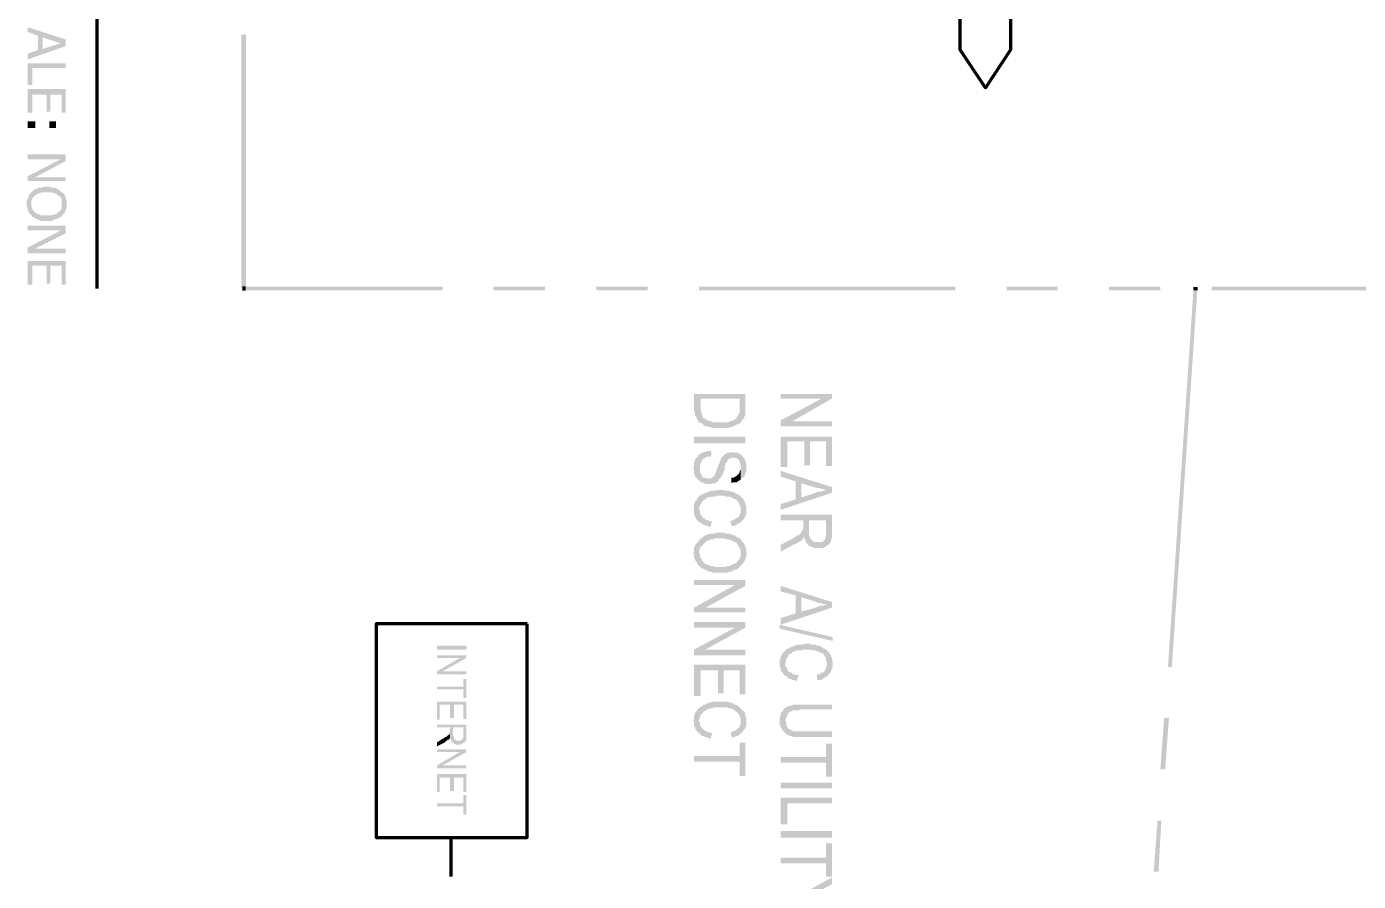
# Model space of a CAD drawing. Header units: inches. Extents: x -186 to 186, y -282 to 282.
# Drawn here: x 85 to 136.9, y -0.9 to 32.5 of the extents above; entities that cross this region are included whole.
import ezdxf

# ---------------------------------------------------------------- set-up
doc = ezdxf.new("R2010")
doc.units = ezdxf.units.IN
doc.header["$MEASUREMENT"] = 0
doc.layers.add('H', color=7, linetype='CONTINUOUS', lineweight=100)
doc.layers.add('P', color=250, linetype='CONTINUOUS', lineweight=100)

msp = doc.modelspace()

# ---------------------------------------------------------------- hatches: boundary and pattern name
at = {"layer": 'H', "linetype": 'Continuous'}
for points in [[(86.481, 31.704), (86.481, 31.963), (85, 32.444), (85, 32.259), (85.407, 32.111), (85.407, 31.556), (85.593, 32.037), (86.296, 31.815)], [(86.481, 31.704), (86.296, 31.815), (85.593, 31.593), (85.593, 32.037), (85.407, 31.556), (85, 31.407), (85, 31.185)], [(93.333, 22.259), (93.519, 22.259), (93.333, 32.148)], [(93.519, 22.259), (93.333, 32.148), (93.519, 32.148)], [(86.481, 30.852), (86.481, 31.037), (85, 31.037), (85, 30.185), (85.185, 30.185), (85.185, 30.852)], [(86.481, 29.111), (86.481, 30.037), (85, 30.037), (85, 29.111), (85.185, 29.111), (85.185, 29.815), (85.741, 29.815), (85.741, 29.148), (85.889, 29.148), (85.889, 29.815), (86.333, 29.815), (86.333, 29.111)], [(85, 28.519), (85.296, 28.519), (85.296, 28.778), (85, 28.778)], [(85.852, 28.519), (86.111, 28.519), (86.111, 28.778), (85.852, 28.778)], [(86.481, 27.222), (86.481, 27.481), (85, 27.481), (85, 27.296), (86.296, 27.296)], [(86.481, 27.222), (86.296, 27.296), (85, 26.63), (85.296, 26.593)], [(86.481, 26.444), (86.481, 26.593), (85.296, 26.593), (85, 26.63), (85, 26.444)], [(86.37, 25.111), (86.333, 25.556), (86.333, 25.481), (86.333, 25.444), (86.333, 25.407), (86.333, 25.37), (86.296, 25.333), (86.296, 25.296), (86.259, 25.296), (86.222, 25.259), (86.185, 25.222), (86.148, 25.185), (86.111, 25.148), (86.037, 25.148), (86, 25.148), (85.963, 25.111), (85.926, 25.111), (85.778, 25.111), (85.741, 25.111), (85.704, 25.111), (85.556, 25.111), (85.519, 25.111), (85.481, 25.148), (85.444, 25.148), (85.407, 25.148), (85.37, 25.185), (85.333, 25.185), (85.296, 25.222), (85.259, 25.259), (85.222, 25.296), (85.185, 25.333), (85.185, 25.37), (85.185, 25.407), (85.148, 25.444), (85.148, 25.481), (85.148, 25.556), (85.148, 26), (85.111, 25.963), (85.074, 25.926), (85.037, 25.889), (85.037, 25.852), (85.037, 25.815), (85, 25.815), (85, 25.778), (85, 25.704), (84.963, 25.667), (84.963, 25.444), (85, 25.407), (85, 25.37), (85, 25.333), (85, 25.296), (85.037, 25.259), (85.037, 25.222), (85.074, 25.185), (85.111, 25.148), (85.148, 25.111), (85.185, 25.074), (85.185, 25.037), (85.222, 25.037), (85.259, 25), (85.296, 25), (85.333, 24.963), (85.37, 24.963), (85.407, 24.926), (85.444, 24.926), (85.481, 24.926), (85.519, 24.889), (85.556, 24.889), (85.63, 24.889), (85.852, 24.889), (85.889, 24.889), (85.963, 24.889), (86, 24.926), (86.037, 24.926), (86.074, 24.963), (86.111, 24.963), (86.148, 24.963), (86.185, 25), (86.222, 25), (86.259, 25.037), (86.296, 25.037), (86.333, 25.074)], [(86.519, 25.556), (86.519, 25.667), (86.519, 25.704), (86.481, 25.741), (86.481, 25.778), (86.481, 25.815), (86.481, 25.852), (86.444, 25.889), (86.407, 25.963), (86.333, 26), (86.333, 26.037), (86.296, 26.037), (86.259, 26.074), (86.222, 26.111), (86.185, 26.111), (86.148, 26.148), (86.111, 26.148), (86.074, 26.185), (86.037, 26.185), (86, 26.185), (85.963, 26.185), (85.926, 26.185), (85.889, 26.222), (85.63, 26.222), (85.556, 26.185), (85.519, 26.185), (85.481, 26.185), (85.444, 26.185), (85.407, 26.185), (85.37, 26.148), (85.333, 26.148), (85.296, 26.111), (85.259, 26.111), (85.222, 26.074), (85.185, 26.037), (85.148, 26), (85.148, 25.556), (85.148, 25.667), (85.148, 25.704), (85.185, 25.741), (85.185, 25.778), (85.222, 25.815), (85.259, 25.852), (85.296, 25.889), (85.333, 25.889), (85.333, 25.926), (85.37, 25.926), (85.407, 25.963), (85.444, 25.963), (85.481, 25.963), (85.519, 26), (85.556, 26), (85.593, 26), (85.704, 26), (85.741, 26), (85.778, 26), (85.815, 26), (85.889, 26), (85.926, 26), (85.963, 26), (86, 25.963), (86.037, 25.963), (86.111, 25.963), (86.148, 25.926), (86.185, 25.889), (86.222, 25.852), (86.259, 25.852), (86.296, 25.815), (86.296, 25.778), (86.333, 25.741), (86.333, 25.704), (86.333, 25.667), (86.333, 25.63), (86.333, 25.556), (86.37, 25.111), (86.37, 25.148), (86.407, 25.185), (86.444, 25.185), (86.444, 25.222), (86.481, 25.296), (86.481, 25.333), (86.519, 25.37), (86.519, 25.444), (86.519, 25.519)], [(86.481, 24.407), (86.481, 24.704), (85, 24.704), (85, 24.519), (86.296, 24.519)], [(86.481, 24.407), (86.296, 24.519), (85, 23.852), (85.296, 23.815)], [(86.481, 23.63), (86.481, 23.815), (85.296, 23.815), (85, 23.852), (85, 23.63)], [(86.481, 22.407), (86.481, 23.333), (85, 23.333), (85, 22.407), (85.185, 22.407), (85.185, 23.148), (85.741, 23.148), (85.741, 22.444), (85.889, 22.444), (85.889, 23.148), (86.333, 23.148), (86.333, 22.407)], [(101.185, 22.185), (101.185, 22.333), (93.444, 22.185)], [(101.185, 22.333), (93.444, 22.185), (93.444, 22.333)], [(105.185, 22.185), (105.185, 22.333), (103.185, 22.185)], [(105.185, 22.333), (103.185, 22.185), (103.185, 22.333)], [(109.185, 22.185), (109.185, 22.333), (107.185, 22.185)], [(109.185, 22.333), (107.185, 22.185), (107.185, 22.333)], [(121.185, 22.185), (121.185, 22.333), (111.185, 22.185)], [(121.185, 22.333), (111.185, 22.185), (111.185, 22.333)], [(125.185, 22.185), (125.185, 22.333), (123.185, 22.185)], [(125.185, 22.333), (123.185, 22.185), (123.185, 22.333)], [(129.185, 22.185), (129.185, 22.333), (127.185, 22.185)], [(129.185, 22.333), (127.185, 22.185), (127.185, 22.333)], [(129.481, 7.519), (129.63, 7.481), (130.481, 22.259)], [(129.63, 7.481), (130.481, 22.259), (130.63, 22.259)], [(141.185, 22.185), (141.185, 22.333), (131.185, 22.185)], [(141.185, 22.333), (131.185, 22.185), (131.185, 22.333)], [(113, 17.593), (113, 18.148), (111, 18.148), (111, 17.481), (111.037, 17.407), (111.037, 17.333), (111.037, 17.296), (111.074, 17.259), (111.111, 17.185), (111.111, 17.148), (111.148, 17.148), (111.148, 17.111), (111.185, 17.037), (111.222, 17.037), (111.259, 17.963), (112.778, 17.963), (112.778, 17.593), (112.815, 17.037), (112.852, 17.111), (112.889, 17.148), (112.926, 17.185), (112.963, 17.222), (112.963, 17.296), (113, 17.296), (113, 17.37), (113, 17.407), (113, 17.481), (113, 17.519)], [(112.815, 17.037), (112.778, 17.593), (112.778, 17.519), (112.778, 17.481), (112.778, 17.407), (112.741, 17.37), (112.741, 17.333), (112.704, 17.296), (112.667, 17.259), (112.667, 17.222), (112.63, 17.185), (112.519, 17.111), (112.481, 17.111), (112.444, 17.074), (112.37, 17.074), (112.333, 17.037), (112.296, 17.037), (112.222, 17.037), (112.111, 17.037), (112.037, 17.037), (111.963, 17.037), (111.889, 17.037), (111.852, 17.037), (111.778, 17.037), (111.741, 17.037), (111.667, 17.074), (111.63, 17.074), (111.593, 17.111), (111.519, 17.111), (111.481, 17.148), (111.444, 17.185), (111.37, 17.185), (111.333, 17.222), (111.333, 17.296), (111.296, 17.333), (111.296, 17.37), (111.259, 17.481), (111.259, 17.963), (111.222, 17.037), (111.296, 17), (111.333, 16.963), (111.37, 16.926), (111.444, 16.889), (111.481, 16.889), (111.519, 16.889), (111.556, 16.852), (111.63, 16.852), (111.704, 16.815), (111.778, 16.815), (111.852, 16.815), (112.222, 16.815), (112.296, 16.815), (112.333, 16.815), (112.37, 16.852), (112.444, 16.852), (112.481, 16.852), (112.519, 16.889), (112.556, 16.889), (112.667, 16.963), (112.704, 16.963), (112.778, 17)], [(116.37, 17.963), (116.37, 18.148), (114.37, 18.148), (114.37, 17.963), (115.963, 17.963)], [(116.37, 17.963), (115.963, 17.963), (114.37, 17.111), (114.815, 17.074)], [(116.37, 16.889), (116.37, 17.074), (114.815, 17.074), (114.37, 17.111), (114.37, 16.889)], [(111, 16.222), (113, 16.222), (113, 16.481), (111, 16.481)], [(116.37, 15.333), (116.37, 16.481), (114.37, 16.481), (114.37, 15.296), (114.63, 15.296), (114.63, 16.296), (115.296, 16.296), (115.296, 15.37), (115.519, 15.37), (115.519, 16.296), (116.148, 16.296), (116.148, 15.333)], [(113.037, 15.296), (113.037, 15.37), (113.037, 15.444), (113, 15.481), (113, 15.556), (112.963, 15.593), (112.963, 15.63), (112.926, 15.667), (112.889, 15.704), (112.852, 15.778), (112.815, 15.778), (112.778, 15.815), (112.704, 15.852), (112.667, 15.852), (112.63, 15.852), (112.556, 15.852), (112.481, 15.889), (112.407, 15.852), (112.333, 15.852), (112.296, 15.852), (112.259, 15.815), (112.222, 15.815), (112.185, 15.778), (112.111, 15.704), (112.074, 15.667), (112.037, 15.63), (112.037, 15.556), (112, 15.519), (112, 15.481), (111.963, 15.407), (111.926, 15.333), (111.926, 15.296), (111.889, 15.222), (111.889, 15.185), (111.852, 15.111), (111.852, 15.074), (111.815, 15.037), (111.815, 15), (111.778, 14.963), (111.778, 14.926), (111.704, 14.889), (111.667, 14.852), (111.63, 14.852), (111.556, 14.852), (111.481, 14.852), (111.444, 14.852), (111.407, 14.889), (111.333, 14.889), (111.296, 14.963), (111.296, 15), (111.259, 15.037), (111.222, 15.074), (111.222, 15.148), (111.222, 15.185), (111.222, 15.259), (111.185, 15.778), (111.148, 15.741), (111.148, 15.704), (111.111, 15.667), (111.074, 15.63), (111.037, 15.593), (111.037, 15.556), (111, 15.481), (111, 15.444), (111, 15.37), (111, 15.333), (110.963, 15.259), (111, 15.185), (111, 15.148), (111, 15.074), (111, 15.037), (111.037, 14.963), (111.037, 14.926), (111.074, 14.889), (111.111, 14.852), (111.148, 14.815), (111.185, 14.778), (111.222, 14.741), (111.259, 14.704), (111.296, 14.704), (111.37, 14.667), (111.407, 14.667), (111.481, 14.63), (111.667, 14.63), (111.741, 14.667), (111.778, 14.667), (111.815, 14.667), (111.889, 14.704), (111.963, 14.778), (111.963, 14.815), (112, 14.852), (112.037, 14.889), (112.074, 14.926), (112.074, 14.963), (112.111, 15), (112.111, 15.037), (112.148, 15.074), (112.148, 15.148), (112.185, 15.185), (112.185, 15.296), (112.222, 15.37), (112.222, 15.444), (112.259, 15.481), (112.296, 15.519), (112.296, 15.556), (112.37, 15.63), (112.407, 15.63), (112.444, 15.667), (112.556, 15.667), (112.593, 15.667), (112.63, 15.63), (112.704, 15.63), (112.741, 15.556), (112.778, 15.519), (112.778, 15.481), (112.815, 15.37), (112.815, 15.296), (112.815, 14.815), (112.852, 14.852), (112.889, 14.889), (112.963, 14.926), (112.963, 14.963), (113, 15.037), (113, 15.074), (113.037, 15.111), (113.037, 15.185), (113.037, 15.222)], [(111.667, 15.741), (111.667, 15.926), (111.519, 15.926), (111.481, 15.926), (111.444, 15.889), (111.37, 15.889), (111.333, 15.852), (111.296, 15.852), (111.185, 15.778), (111.222, 15.259), (111.222, 15.296), (111.222, 15.333), (111.259, 15.444), (111.259, 15.481), (111.296, 15.481), (111.296, 15.556), (111.333, 15.593), (111.37, 15.63), (111.444, 15.667), (111.519, 15.704), (111.556, 15.704), (111.63, 15.704)], [(112.815, 14.815), (112.815, 15.296), (112.815, 15.259), (112.815, 15.185), (112.778, 15.148), (112.778, 15.111), (112.741, 15.037), (112.704, 15), (112.667, 14.963), (112.556, 14.889), (112.481, 14.889), (112.444, 14.889), (112.444, 14.667), (112.519, 14.704), (112.556, 14.704), (112.63, 14.704), (112.667, 14.704), (112.704, 14.741), (112.778, 14.778)], [(116.37, 14.296), (116.37, 14.519), (114.37, 15.148), (114.37, 14.926), (114.963, 14.741), (114.963, 14.037), (115.185, 14.667), (115.778, 14.481), (115.815, 14.481), (115.889, 14.481), (115.963, 14.444), (116, 14.444), (116.037, 14.444), (116.111, 14.407), (116.148, 14.407)], [(116.37, 14.296), (116.148, 14.407), (116.074, 14.37), (116.037, 14.37), (116, 14.37), (115.926, 14.333), (115.852, 14.333), (115.815, 14.333), (115.741, 14.296), (115.185, 14.111), (115.185, 14.667), (114.963, 14.037), (114.37, 13.852), (114.37, 13.63)], [(112.815, 14.148), (112.778, 14.185), (112.741, 14.222), (112.704, 14.222), (112.63, 14.259), (112.593, 14.296), (112.556, 14.296), (112.519, 14.333), (112.481, 14.333), (112.444, 14.333), (112.37, 14.37), (112.333, 14.37), (112.259, 14.37), (112.222, 14.37), (112.148, 14.407), (111.926, 14.407), (111.852, 14.37), (111.815, 14.37), (111.741, 14.37), (111.704, 14.37), (111.63, 14.37), (111.593, 14.333), (111.556, 14.333), (111.481, 14.296), (111.444, 14.296), (111.37, 14.259), (111.333, 14.222), (111.296, 14.222), (111.222, 14.185), (111.185, 14.148), (111.148, 14.111), (111.111, 14.074), (111.111, 14.037), (111.074, 14), (111.037, 13.963), (111.037, 13.926), (111, 13.852), (111, 13.815), (111, 13.778), (111, 13.704), (110.963, 13.63), (111, 13.593), (111, 13.519), (111, 13.481), (111, 13.444), (111.037, 13.37), (111.037, 13.333), (111.074, 13.296), (111.111, 13.222), (111.148, 13.185), (111.185, 13.148), (111.185, 13.667), (111.222, 13.778), (111.222, 13.815), (111.259, 13.852), (111.296, 13.926), (111.333, 13.963), (111.37, 14), (111.407, 14.037), (111.444, 14.037), (111.481, 14.074), (111.519, 14.111), (111.556, 14.111), (111.593, 14.111), (111.667, 14.148), (111.704, 14.148), (111.778, 14.148), (111.815, 14.148), (111.889, 14.185), (112.148, 14.185), (112.222, 14.148), (112.296, 14.148), (112.333, 14.148), (112.37, 14.148), (112.444, 14.111), (112.481, 14.111), (112.519, 14.074), (112.63, 14.037), (112.667, 14), (112.704, 13.963), (112.741, 13.889), (112.778, 13.852), (112.778, 13.815), (112.815, 13.741), (112.815, 13.667), (112.815, 13.63)], [(113.037, 13.63), (113.037, 13.704), (113.037, 13.778), (113, 13.815), (113, 13.852), (113, 13.926), (112.963, 13.963), (112.926, 14), (112.926, 14.037), (112.889, 14.074), (112.852, 14.111), (112.815, 14.148), (112.815, 13.63), (112.815, 13.556), (112.815, 13.519), (112.778, 13.444), (112.778, 13.407), (112.741, 13.37), (112.704, 13.333), (112.667, 13.296), (112.63, 13.296), (112.519, 13.222), (112.481, 13.222), (112.407, 13.185), (112.481, 12.963), (112.481, 13), (112.519, 13), (112.593, 13), (112.63, 13.037), (112.741, 13.111), (112.778, 13.111), (112.815, 13.148), (112.852, 13.185), (112.889, 13.222), (112.926, 13.259), (112.963, 13.296), (113, 13.37), (113, 13.407), (113.037, 13.444), (113.037, 13.519), (113.037, 13.556)], [(111.704, 13.185), (111.667, 13.185), (111.593, 13.185), (111.556, 13.222), (111.481, 13.222), (111.444, 13.259), (111.407, 13.296), (111.37, 13.296), (111.333, 13.333), (111.296, 13.407), (111.259, 13.444), (111.222, 13.481), (111.222, 13.519), (111.222, 13.593), (111.185, 13.667), (111.185, 13.148), (111.222, 13.148), (111.259, 13.111), (111.333, 13.074), (111.37, 13.037), (111.407, 13.037), (111.481, 13), (111.519, 13), (111.593, 12.963), (111.63, 12.963)], [(116.37, 12.704), (116.37, 13.444), (114.37, 13.444), (114.37, 13.222), (115.259, 13.222), (115.259, 12.963), (115.296, 12.593), (115.296, 12.556), (115.296, 12.519), (115.333, 12.481), (115.333, 12.407), (115.37, 12.37), (115.37, 12.333), (115.444, 12.296), (115.444, 12.259), (115.481, 12.222), (115.481, 13.222), (116.148, 13.222), (116.148, 12.704), (116.148, 12.222), (116.222, 12.259), (116.259, 12.296), (116.296, 12.333), (116.296, 12.37), (116.333, 12.37), (116.333, 12.444), (116.333, 12.481), (116.37, 12.519), (116.37, 12.63)], [(116.148, 12.222), (116.148, 12.704), (116.148, 12.63), (116.111, 12.519), (116.111, 12.481), (116.074, 12.444), (116.037, 12.407), (116, 12.37), (115.926, 12.37), (115.889, 12.37), (115.741, 12.37), (115.704, 12.37), (115.63, 12.407), (115.593, 12.444), (115.556, 12.481), (115.519, 12.519), (115.519, 12.556), (115.481, 12.63), (115.481, 13.222), (115.481, 12.222), (115.519, 12.222), (115.556, 12.185), (115.593, 12.185), (115.667, 12.148), (115.704, 12.148), (115.926, 12.148), (115.963, 12.148), (116.037, 12.148), (116.074, 12.185), (116.148, 12.185)], [(113.037, 11.963), (113.037, 12.037), (113.037, 12.111), (113, 12.148), (113, 12.222), (112.963, 12.259), (112.963, 12.296), (112.926, 12.333), (112.889, 12.37), (112.852, 12.444), (112.815, 12.481), (112.778, 12.519), (112.704, 12.556), (112.667, 12.556), (112.63, 12.593), (112.593, 12.63), (112.556, 12.63), (112.519, 12.667), (112.444, 12.667), (112.407, 12.704), (112.333, 12.704), (112.296, 12.704), (112.222, 12.704), (112.185, 12.741), (111.852, 12.741), (111.815, 12.704), (111.741, 12.704), (111.667, 12.704), (111.63, 12.704), (111.556, 12.667), (111.519, 12.667), (111.444, 12.63), (111.37, 12.593), (111.333, 12.556), (111.296, 12.519), (111.259, 12.519), (111.222, 12.481), (111.148, 12.37), (111.111, 12.333), (111.074, 12.296), (111.037, 12.259), (111.037, 12.222), (111, 12.185), (111, 12.111), (111, 12.074), (111, 12), (110.963, 11.963), (111, 11.926), (111, 11.815), (111, 11.778), (111.037, 11.704), (111.037, 11.667), (111.074, 11.63), (111.111, 11.556), (111.111, 11.519), (111.148, 11.481), (111.185, 11.444), (111.185, 12), (111.222, 12.111), (111.222, 12.148), (111.259, 12.185), (111.296, 12.222), (111.333, 12.259), (111.37, 12.296), (111.407, 12.333), (111.444, 12.37), (111.481, 12.407), (111.519, 12.444), (111.556, 12.444), (111.63, 12.481), (111.667, 12.481), (111.741, 12.481), (111.778, 12.519), (111.926, 12.519), (112, 12.519), (112.037, 12.519), (112.185, 12.519), (112.222, 12.481), (112.296, 12.481), (112.37, 12.481), (112.407, 12.444), (112.444, 12.444), (112.481, 12.444), (112.519, 12.407), (112.556, 12.37), (112.63, 12.37), (112.704, 12.259), (112.741, 12.185), (112.778, 12.148), (112.778, 12.111), (112.815, 12.074), (112.815, 11.444), (112.889, 11.519), (112.926, 11.556), (112.926, 11.593), (112.963, 11.63), (113, 11.667), (113, 11.741), (113.037, 11.778), (113.037, 11.852), (113.037, 11.889)], [(115.296, 12.593), (115.259, 12.963), (115.259, 12.889), (115.222, 12.852), (115.222, 12.815), (115.185, 12.778), (115.148, 12.704), (115.111, 12.667), (115.074, 12.63), (115, 12.63), (114.963, 12.593), (114.926, 12.556), (114.852, 12.519), (114.778, 12.481), (114.37, 12.259), (114.37, 12), (114.926, 12.296), (114.963, 12.296), (115, 12.333), (115.037, 12.333), (115.074, 12.37), (115.148, 12.407), (115.222, 12.481), (115.259, 12.519)], [(112.815, 11.444), (112.815, 11.963), (112.815, 11.852), (112.815, 11.815), (112.778, 11.778), (112.778, 11.704), (112.704, 11.667), (112.704, 11.63), (112.667, 11.593), (112.63, 11.556), (112.556, 11.519), (112.519, 11.519), (112.481, 11.481), (112.444, 11.481), (112.407, 11.444), (112.37, 11.444), (112.296, 11.444), (112.259, 11.407), (112.185, 11.407), (111.852, 11.407), (111.778, 11.407), (111.741, 11.444), (111.667, 11.444), (111.63, 11.444), (111.556, 11.481), (111.519, 11.481), (111.444, 11.519), (111.407, 11.556), (111.296, 11.667), (111.296, 11.704), (111.259, 11.741), (111.222, 11.815), (111.222, 11.852), (111.222, 11.889), (111.185, 11.963), (111.185, 11.444), (111.222, 11.407), (111.296, 11.37), (111.333, 11.333), (111.37, 11.333), (111.407, 11.296), (111.444, 11.296), (111.519, 11.259), (111.556, 11.222), (111.593, 11.222), (111.667, 11.222), (111.704, 11.185), (111.778, 11.185), (111.815, 11.185), (111.889, 11.185), (112.148, 11.185), (112.185, 11.185), (112.259, 11.185), (112.333, 11.185), (112.37, 11.222), (112.444, 11.222), (112.481, 11.222), (112.519, 11.259), (112.556, 11.296), (112.593, 11.296), (112.63, 11.296), (112.704, 11.333), (112.741, 11.37), (112.778, 11.407)], [(113, 10.667), (113, 10.889), (111, 10.889), (111, 10.704), (112.593, 10.704)], [(113, 10.667), (112.593, 10.704), (111, 9.815), (111.444, 9.815)], [(116.37, 9.815), (116.37, 10.037), (114.37, 10.667), (114.37, 10.444), (114.963, 10.296), (114.963, 9.593), (115.185, 10.222), (115.778, 10.037), (115.815, 10), (115.889, 10), (115.963, 10), (116, 9.963), (116.037, 9.963), (116.111, 9.963), (116.148, 9.963)], [(116.37, 9.815), (116.148, 9.963), (116.148, 9.926), (116.074, 9.926), (116.037, 9.889), (116, 9.889), (115.926, 9.889), (115.852, 9.852), (115.815, 9.852), (115.741, 9.815), (115.185, 9.667), (115.185, 10.222), (114.963, 9.593), (114.37, 9.407), (114.37, 9.148)], [(113, 9.63), (113, 9.815), (111.444, 9.815), (111, 9.815), (111, 9.63)], [(113, 9.037), (113, 9.259), (111, 9.259), (111, 9.037), (112.593, 9.037)], [(113, 9.037), (112.593, 9.037), (111, 8.185), (111.444, 8.185)], [(114.333, 9.148), (116.407, 8.667), (116.407, 8.519), (114.333, 9)], [(100.963, 8.185), (102.111, 8.185), (102.111, 8.333), (100.963, 8.333)], [(116.185, 8.148), (116.148, 8.185), (116.111, 8.222), (116.037, 8.222), (115.963, 8.296), (115.926, 8.296), (115.889, 8.333), (115.852, 8.333), (115.778, 8.333), (115.741, 8.37), (115.667, 8.37), (115.63, 8.37), (115.556, 8.37), (115.519, 8.407), (115.296, 8.407), (115.222, 8.37), (115.148, 8.37), (115.111, 8.37), (115.037, 8.37), (115, 8.37), (114.963, 8.333), (114.889, 8.333), (114.852, 8.296), (114.815, 8.296), (114.741, 8.259), (114.667, 8.222), (114.63, 8.222), (114.593, 8.185), (114.556, 8.148), (114.519, 8.111), (114.481, 8.074), (114.444, 8.037), (114.444, 8), (114.407, 7.963), (114.37, 7.926), (114.37, 7.815), (114.333, 7.778), (114.333, 7.704), (114.333, 7.63), (114.333, 7.593), (114.333, 7.519), (114.37, 7.481), (114.37, 7.444), (114.37, 7.37), (114.407, 7.333), (114.444, 7.296), (114.481, 7.222), (114.519, 7.185), (114.556, 7.148), (114.556, 7.667), (114.593, 7.778), (114.593, 7.815), (114.63, 7.852), (114.667, 7.926), (114.667, 7.963), (114.704, 8), (114.778, 8.037), (114.815, 8.037), (114.815, 8.074), (114.889, 8.111), (114.926, 8.111), (114.963, 8.111), (115, 8.148), (115.074, 8.148), (115.148, 8.148), (115.185, 8.148), (115.259, 8.185), (115.519, 8.185), (115.593, 8.148), (115.63, 8.148), (115.704, 8.148), (115.741, 8.148), (115.778, 8.111), (115.852, 8.111), (115.889, 8.074), (116, 8.037), (116.037, 8), (116.074, 7.963), (116.111, 7.889), (116.148, 7.852), (116.148, 7.815), (116.148, 7.741), (116.185, 7.667), (116.185, 7.63)], [(102.111, 7.852), (102.111, 7.963), (100.963, 7.963), (100.963, 7.852), (101.852, 7.852)], [(102.111, 7.852), (101.852, 7.852), (100.963, 7.333), (101.185, 7.333)], [(113, 7.963), (113, 8.185), (111.444, 8.185), (111, 8.185), (111, 7.963)], [(116.407, 7.63), (116.407, 7.704), (116.37, 7.815), (116.37, 7.852), (116.333, 7.926), (116.333, 7.963), (116.296, 8), (116.296, 8.037), (116.259, 8.074), (116.222, 8.111), (116.185, 8.148), (116.185, 7.63), (116.185, 7.556), (116.148, 7.519), (116.148, 7.444), (116.111, 7.407), (116.111, 7.37), (116.074, 7.333), (116.037, 7.296), (116, 7.296), (115.889, 7.222), (115.815, 7.222), (115.778, 7.185), (115.815, 6.963), (115.815, 7), (115.889, 7), (115.963, 7), (116.111, 7.111), (116.148, 7.111), (116.185, 7.148), (116.222, 7.185), (116.259, 7.222), (116.296, 7.259), (116.333, 7.296), (116.333, 7.37), (116.37, 7.407), (116.407, 7.519), (116.407, 7.556)], [(100.963, 7.222), (102.111, 7.222), (102.111, 7.333), (100.963, 7.333)], [(113, 6.444), (113, 7.593), (111, 7.593), (111, 6.37), (111.259, 6.37), (111.259, 7.37), (111.926, 7.37), (111.926, 6.481), (112.148, 6.481), (112.148, 7.37), (112.778, 7.37), (112.778, 6.444)], [(115.074, 7.185), (115.037, 7.185), (114.963, 7.185), (114.889, 7.222), (114.852, 7.222), (114.815, 7.259), (114.778, 7.296), (114.704, 7.296), (114.704, 7.333), (114.667, 7.333), (114.63, 7.407), (114.63, 7.444), (114.593, 7.481), (114.556, 7.519), (114.556, 7.593), (114.556, 7.667), (114.556, 7.148), (114.593, 7.148), (114.63, 7.111), (114.667, 7.074), (114.704, 7.037), (114.778, 7.037), (114.815, 7), (114.889, 7), (114.963, 6.963), (115, 6.963)], [(102.111, 6.296), (102.111, 7.037), (102, 7.037), (102, 6.741), (100.963, 6.741), (100.963, 6.63), (102, 6.63), (102, 6.296)], [(102.111, 5.481), (102.111, 6.148), (100.963, 6.148), (100.963, 5.444), (101.074, 5.444), (101.074, 6.037), (101.481, 6.037), (101.481, 5.519), (101.63, 5.519), (101.63, 6.037), (102, 6.037), (102, 5.481)], [(112.815, 5.889), (112.778, 5.926), (112.741, 5.963), (112.704, 6), (112.63, 6.037), (112.593, 6.037), (112.556, 6.037), (112.519, 6.074), (112.481, 6.111), (112.444, 6.111), (112.37, 6.111), (112.333, 6.148), (112.259, 6.148), (112.222, 6.148), (112.148, 6.148), (111.926, 6.148), (111.852, 6.148), (111.815, 6.148), (111.741, 6.148), (111.704, 6.148), (111.63, 6.111), (111.593, 6.111), (111.556, 6.111), (111.481, 6.074), (111.444, 6.037), (111.37, 6.037), (111.333, 6), (111.296, 5.963), (111.222, 5.926), (111.185, 5.889), (111.148, 5.852), (111.111, 5.815), (111.111, 5.778), (111.074, 5.778), (111.037, 5.704), (111.037, 5.667), (111, 5.63), (111, 5.556), (111, 5.519), (111, 5.481), (110.963, 5.407), (111, 5.37), (111, 5.296), (111, 5.222), (111, 5.185), (111.037, 5.148), (111.037, 5.111), (111.074, 5.037), (111.111, 5), (111.185, 4.926), (111.185, 5.407), (111.185, 5.444), (111.222, 5.519), (111.222, 5.593), (111.259, 5.63), (111.296, 5.667), (111.333, 5.704), (111.37, 5.778), (111.407, 5.778), (111.444, 5.815), (111.481, 5.815), (111.519, 5.852), (111.556, 5.852), (111.593, 5.889), (111.667, 5.889), (111.704, 5.889), (111.778, 5.926), (111.815, 5.926), (111.889, 5.926), (112.148, 5.926), (112.222, 5.926), (112.296, 5.926), (112.333, 5.889), (112.37, 5.889), (112.444, 5.889), (112.481, 5.852), (112.519, 5.852), (112.63, 5.778), (112.704, 5.704), (112.741, 5.667), (112.778, 5.593), (112.778, 5.556), (112.815, 5.519), (112.815, 5.444), (112.815, 5.37)], [(113.037, 5.37), (113.037, 5.481), (113.037, 5.519), (113, 5.556), (113, 5.63), (113, 5.667), (112.963, 5.741), (112.926, 5.778), (112.889, 5.815), (112.852, 5.852), (112.815, 5.889), (112.815, 5.37), (112.815, 5.296), (112.815, 5.259), (112.778, 5.222), (112.778, 5.185), (112.741, 5.148), (112.667, 5.074), (112.63, 5.037), (112.519, 5), (112.481, 4.963), (112.407, 4.963), (112.481, 4.741), (112.519, 4.778), (112.593, 4.778), (112.63, 4.815), (112.704, 4.815), (112.741, 4.852), (112.778, 4.889), (112.815, 4.889), (112.852, 4.963), (112.889, 4.963), (112.889, 5), (112.926, 5.037), (112.963, 5.074), (113, 5.111), (113, 5.148), (113.037, 5.222), (113.037, 5.259), (113.037, 5.333)], [(116.37, 4.778), (116.37, 5), (115.037, 5), (114.963, 5), (114.889, 5), (114.852, 5), (114.815, 5.037), (114.778, 5.037), (114.741, 5.074), (114.704, 5.074), (114.667, 5.111), (114.63, 5.148), (114.63, 5.185), (114.593, 5.222), (114.593, 5.296), (114.593, 5.37), (114.556, 5.444), (114.556, 5.926), (114.519, 5.889), (114.481, 5.852), (114.481, 5.815), (114.444, 5.778), (114.407, 5.741), (114.37, 5.704), (114.37, 5.593), (114.333, 5.519), (114.333, 5.481), (114.333, 5.407), (114.333, 5.37), (114.333, 5.333), (114.333, 5.259), (114.37, 5.222), (114.37, 5.148), (114.407, 5.111), (114.407, 5.074), (114.444, 5.037), (114.481, 5), (114.519, 4.963), (114.556, 4.926), (114.593, 4.889), (114.63, 4.852), (114.667, 4.852), (114.741, 4.815), (114.778, 4.815), (114.815, 4.815), (114.852, 4.778), (114.926, 4.778), (114.963, 4.778), (115.074, 4.778), (115.148, 4.778), (115.222, 4.778)], [(116.37, 5.852), (116.37, 6.037), (115.074, 6.037), (115, 6.037), (114.963, 6.037), (114.889, 6.037), (114.815, 6), (114.778, 6), (114.704, 6), (114.667, 5.963), (114.63, 5.963), (114.593, 5.926), (114.556, 5.926), (114.556, 5.444), (114.593, 5.519), (114.63, 5.63), (114.63, 5.667), (114.667, 5.667), (114.667, 5.704), (114.704, 5.741), (114.778, 5.778), (114.815, 5.778), (114.815, 5.815), (114.852, 5.815), (114.889, 5.815), (114.963, 5.815), (115.074, 5.815), (115.148, 5.852), (115.222, 5.852)], [(102.111, 4.815), (102.111, 5.259), (100.963, 5.259), (100.963, 5.148), (101.481, 5.148), (101.481, 5), (101.481, 4.778), (101.481, 4.741), (101.481, 4.704), (101.519, 4.667), (101.519, 4.63), (101.556, 4.556), (101.593, 4.556), (101.593, 5.148), (102, 5.148), (102, 4.815), (102, 4.556), (102.037, 4.556), (102.037, 4.593), (102.074, 4.593), (102.111, 4.63), (102.111, 4.667), (102.111, 4.704), (102.111, 4.741), (102.111, 4.778)], [(111.704, 4.926), (111.667, 4.926), (111.593, 4.963), (111.556, 4.963), (111.481, 5), (111.444, 5), (111.407, 5.037), (111.37, 5.074), (111.333, 5.111), (111.296, 5.148), (111.259, 5.185), (111.222, 5.259), (111.222, 5.296), (111.222, 5.333), (111.185, 5.407), (111.185, 4.926), (111.222, 4.889), (111.259, 4.852), (111.333, 4.815), (111.37, 4.815), (111.407, 4.778), (111.481, 4.778), (111.519, 4.741), (111.593, 4.704), (111.63, 4.704)], [(129.185, 3.519), (129.37, 3.519), (129.333, 5.519)], [(129.37, 3.519), (129.333, 5.519), (129.519, 5.519)], [(101.481, 4.778), (101.481, 5), (101.481, 4.926), (101.444, 4.889), (101.444, 4.852), (101.407, 4.852), (101.37, 4.815), (101.333, 4.778), (101.296, 4.778), (101.259, 4.741), (101.222, 4.704), (101.185, 4.704), (100.963, 4.556), (100.963, 4.407), (101.259, 4.556), (101.296, 4.593), (101.333, 4.63), (101.37, 4.63), (101.37, 4.667), (101.407, 4.667), (101.444, 4.667), (101.444, 4.704), (101.481, 4.741)], [(102, 4.556), (102, 4.815), (102, 4.741), (101.963, 4.704), (101.963, 4.667), (101.926, 4.667), (101.889, 4.63), (101.852, 4.63), (101.815, 4.63), (101.778, 4.63), (101.741, 4.63), (101.704, 4.63), (101.704, 4.667), (101.667, 4.667), (101.63, 4.704), (101.63, 4.741), (101.63, 4.778), (101.593, 4.815), (101.593, 5.148), (101.593, 4.556), (101.63, 4.519), (101.704, 4.481), (101.889, 4.481), (101.926, 4.519), (101.963, 4.519)], [(102.111, 4.185), (102.111, 4.296), (100.963, 4.296), (100.963, 4.185), (101.852, 4.185)], [(102.111, 4.185), (101.852, 4.185), (100.963, 3.667), (101.185, 3.667)], [(113, 3.259), (113, 4.556), (112.778, 4.556), (112.778, 4.037), (111, 4.037), (111, 3.815), (112.778, 3.815), (112.778, 3.259)], [(116.37, 3.222), (116.37, 4.519), (116.148, 4.519), (116.148, 4), (114.37, 4), (114.37, 3.778), (116.148, 3.778), (116.148, 3.222)], [(100.963, 3.556), (102.111, 3.556), (102.111, 3.667), (100.963, 3.667)], [(102.111, 2.63), (102.111, 3.333), (100.963, 3.333), (100.963, 2.63), (101.074, 2.63), (101.074, 3.185), (101.481, 3.185), (101.481, 2.667), (101.63, 2.667), (101.63, 3.185), (102, 3.185), (102, 2.63)], [(114.37, 2.778), (116.37, 2.778), (116.37, 3), (114.37, 3)], [(102.111, 1.741), (102.111, 2.519), (102, 2.519), (102, 2.185), (100.963, 2.185), (100.963, 2.074), (102, 2.074), (102, 1.741)], [(116.37, 2.185), (116.37, 2.407), (114.37, 2.407), (114.37, 1.37), (114.63, 1.37), (114.63, 2.185)], [(114.37, 0.852), (116.37, 0.852), (116.37, 1.111), (114.37, 1.111)], [(128.926, -0.481), (129.111, -0.481), (129.074, 1.519)], [(129.111, -0.481), (129.074, 1.519), (129.222, 1.519)], [(116.37, -0.667), (116.37, 0.63), (116.148, 0.63), (116.148, 0.074), (114.37, 0.074), (114.37, -0.148), (116.148, -0.148), (116.148, -0.667)], [(116.37, -0.963), (116.37, -0.704), (115.222, -1.333), (115.444, -1.481), (115.481, -1.444), (115.519, -1.444), (115.778, -1.296)]]:
    msp.add_hatch(color=0, dxfattribs=at).paths.add_polyline_path(points)

# ---------------------------------------------------------------- linework, layer by layer
at = {"layer": 'P', "color": 0, "linetype": 'Continuous'}
for points in [[(87.704, 116.704), (87.704, 22.259)], [(123.333, 36.778), (123.333, 31.556), (122.37, 30.074), (121.37, 31.556), (121.37, 36.778)], [(93.444, 22.185), (93.444, 22.333)], [(130.481, 22.259), (130.63, 22.259)], [(104.481, 9.185), (98.593, 9.185), (98.593, 0.852), (104.481, 0.852), (104.481, 9.185)], [(101.519, -0.667), (101.519, 0.852)]]:
    msp.add_lwpolyline(points, dxfattribs=at)

doc.saveas('drawing.dxf')
